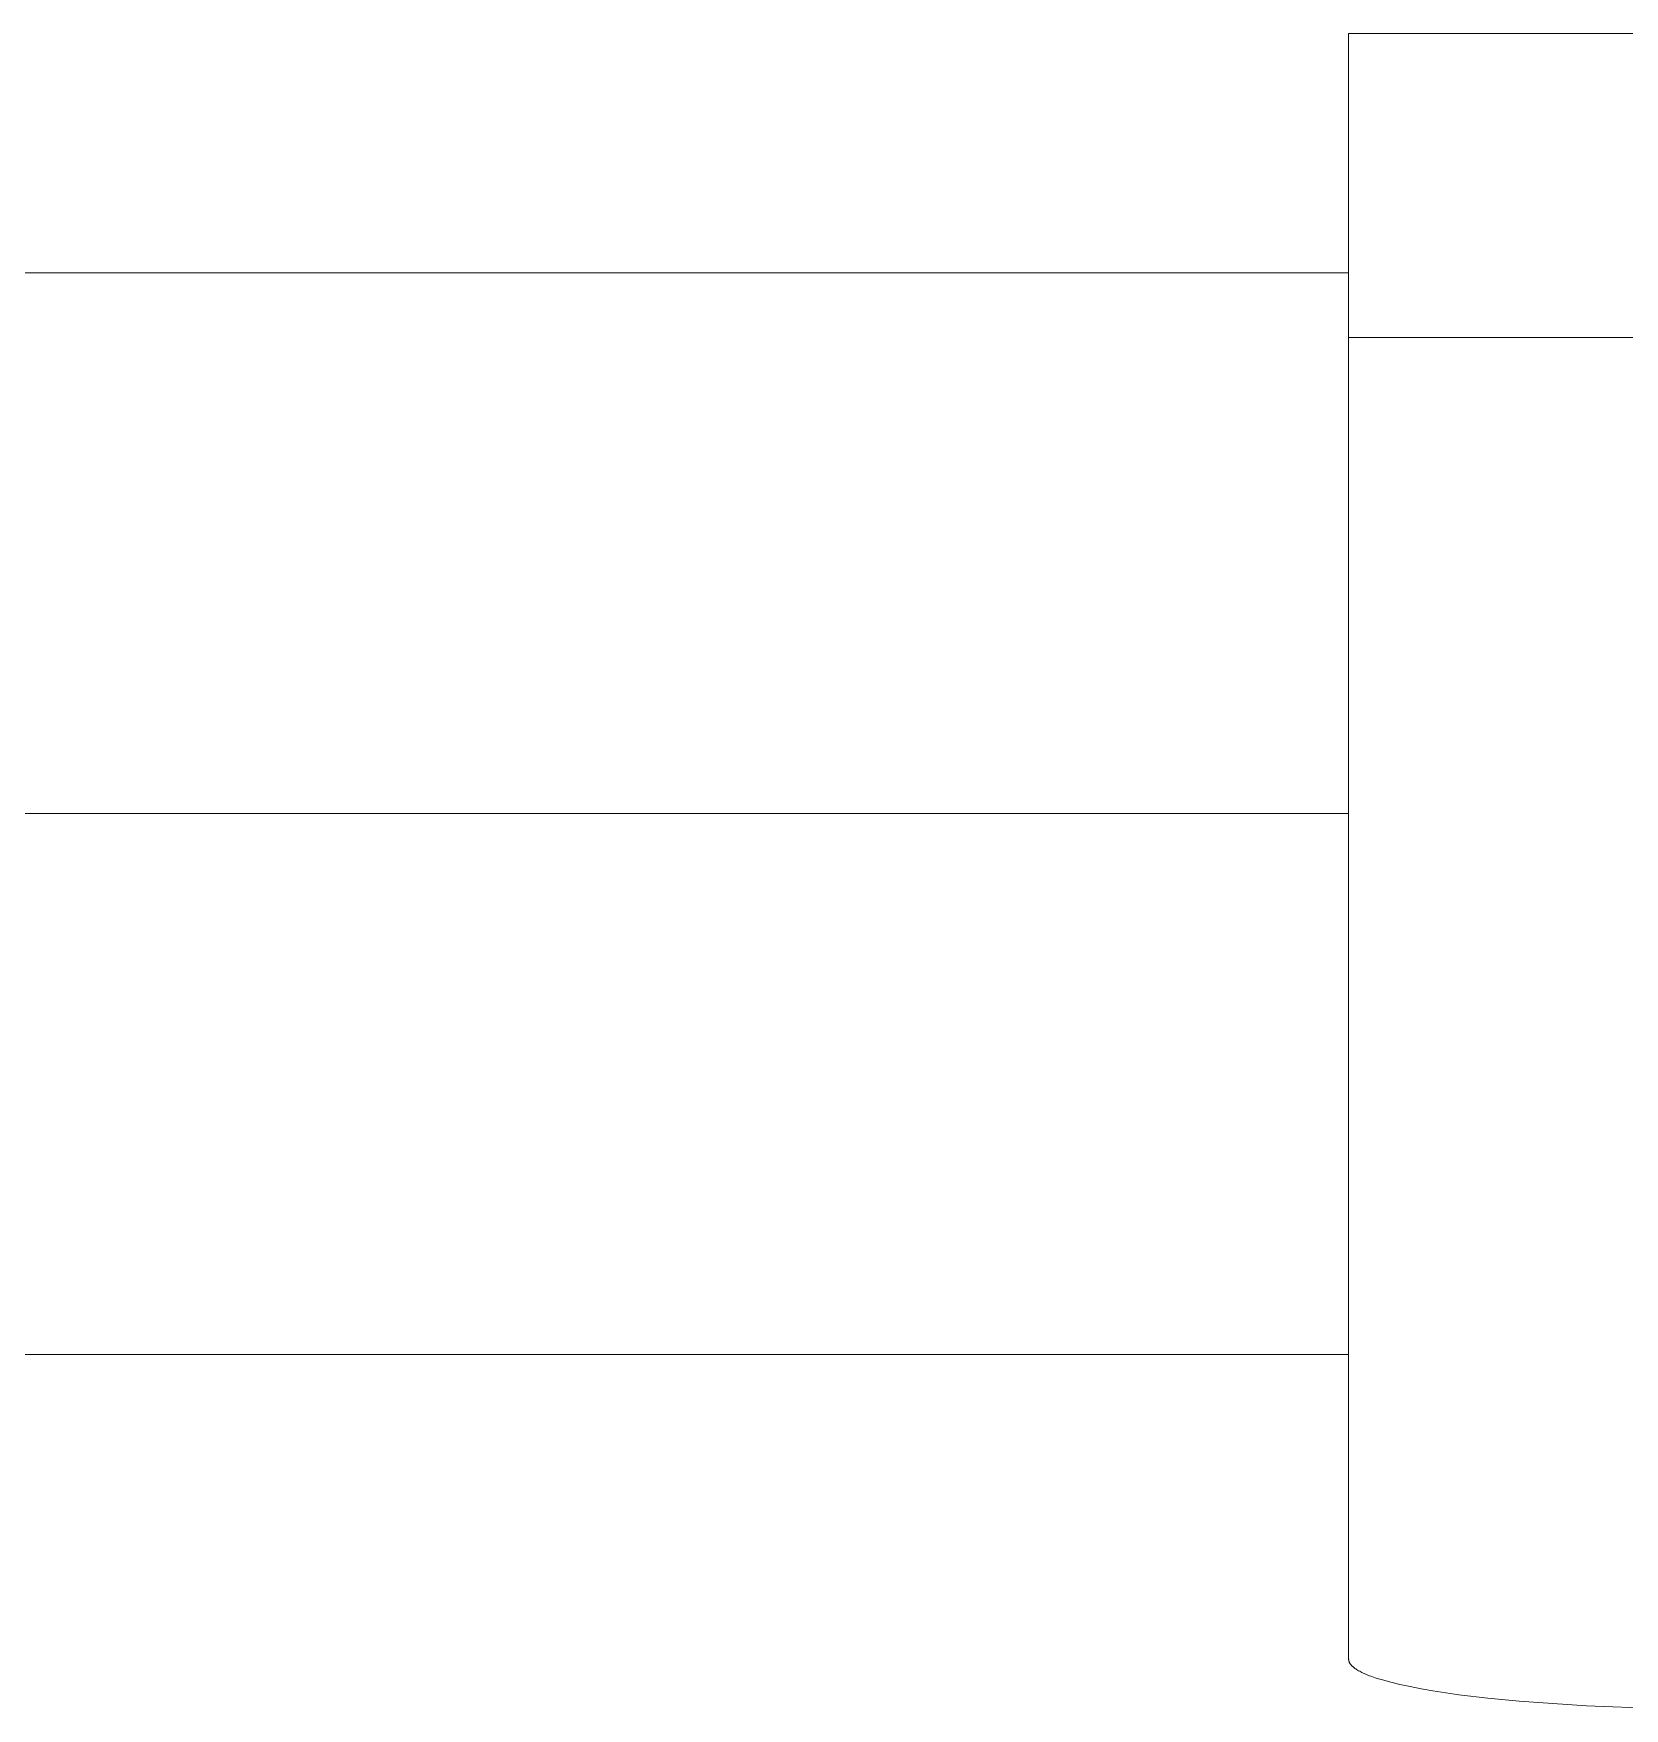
# Model space of a CAD drawing. Header units: inches. Extents: x -12 to 176, y -4 to 123.
# Drawn here: x 67.998 to 68.829, y 21.022 to 21.897 of the extents above; entities that cross this region are included whole.
import ezdxf

# ---------------------------------------------------------------- set-up
doc = ezdxf.new("R2010")
doc.units = ezdxf.units.IN
doc.layers.add('ZANO_R', color=7, linetype='Continuous', lineweight=0)

msp = doc.modelspace()

# ---------------------------------------------------------------- linework, layer by layer
at = {"layer": 'ZANO_R'}
for p, q in [((71.04722, 21.89704), (68.68502, 21.89704)), ((68.68502, 21.89704), (68.68502, 21.73815)), ((68.68502, 21.77205), (37.77948, 21.77205)), ((68.68502, 21.04739), (68.68502, 21.73815)), ((71.04722, 21.73815), (68.68502, 21.73815)), ((68.68502, 21.48933), (37.77948, 21.48933)), ((68.68502, 21.20661), (37.77948, 21.20661)), ((68.68502, 21.04725), (68.68502, 21.04739)), ((68.68503, 21.0471), (68.68502, 21.04725)), ((68.68504, 21.04696), (68.68503, 21.0471)), ((68.68507, 21.04681), (68.68504, 21.04696)), ((68.68509, 21.04667), (68.68507, 21.04681)), ((68.68513, 21.04652), (68.68509, 21.04667)), ((68.68517, 21.04637), (68.68513, 21.04652)), ((68.68521, 21.04623), (68.68517, 21.04637)), ((68.68526, 21.04608), (68.68521, 21.04623)), ((68.68532, 21.04593), (68.68526, 21.04608)), ((68.68539, 21.04578), (68.68532, 21.04593)), ((68.68546, 21.04564), (68.68539, 21.04578)), ((68.68554, 21.04549), (68.68546, 21.04564)), ((68.68562, 21.04534), (68.68554, 21.04549)), ((68.68572, 21.04519), (68.68562, 21.04534)), ((68.68581, 21.04504), (68.68572, 21.04519)), ((68.68592, 21.04489), (68.68581, 21.04504)), ((68.68603, 21.04474), (68.68592, 21.04489)), ((68.68615, 21.04459), (68.68603, 21.04474)), ((68.68627, 21.04444), (68.68615, 21.04459)), ((68.6864, 21.04429), (68.68627, 21.04444)), ((68.68654, 21.04414), (68.6864, 21.04429)), ((68.68669, 21.04399), (68.68654, 21.04414)), ((68.68684, 21.04384), (68.68669, 21.04399)), ((68.687, 21.04369), (68.68684, 21.04384)), ((68.68716, 21.04354), (68.687, 21.04369)), ((68.68733, 21.04339), (68.68716, 21.04354)), ((68.68751, 21.04324), (68.68733, 21.04339)), ((68.6877, 21.04309), (68.68751, 21.04324)), ((68.68789, 21.04293), (68.6877, 21.04309)), ((68.6883, 21.04263), (68.68789, 21.04293)), ((68.68874, 21.04233), (68.6883, 21.04263)), ((68.68921, 21.04202), (68.68874, 21.04233)), ((68.6897, 21.04172), (68.68921, 21.04202)), ((68.69022, 21.04141), (68.6897, 21.04172)), ((68.69078, 21.04111), (68.69022, 21.04141)), ((68.69136, 21.0408), (68.69078, 21.04111)), ((68.69197, 21.0405), (68.69136, 21.0408)), ((68.69262, 21.04019), (68.69197, 21.0405)), ((68.69399, 21.03958), (68.69262, 21.04019)), ((68.69548, 21.03897), (68.69399, 21.03958)), ((68.6971, 21.03836), (68.69548, 21.03897)), ((68.69884, 21.03776), (68.6971, 21.03836)), ((68.7007, 21.03716), (68.69884, 21.03776)), ((68.70268, 21.03656), (68.7007, 21.03716)), ((68.70701, 21.03537), (68.70268, 21.03656)), ((68.71182, 21.03421), (68.70701, 21.03537)), ((68.7171, 21.03307), (68.71182, 21.03421)), ((68.72285, 21.03196), (68.7171, 21.03307)), ((68.72904, 21.03089), (68.72285, 21.03196)), ((68.74267, 21.02888), (68.72904, 21.03089)), ((68.75779, 21.02707), (68.74267, 21.02888)), ((68.77415, 21.02548), (68.75779, 21.02707)), ((68.80941, 21.02305), (68.77415, 21.02548)), ((68.84605, 21.02165), (68.80941, 21.02305))]:
    msp.add_line(p, q, dxfattribs=at)

doc.saveas('drawing.dxf')
